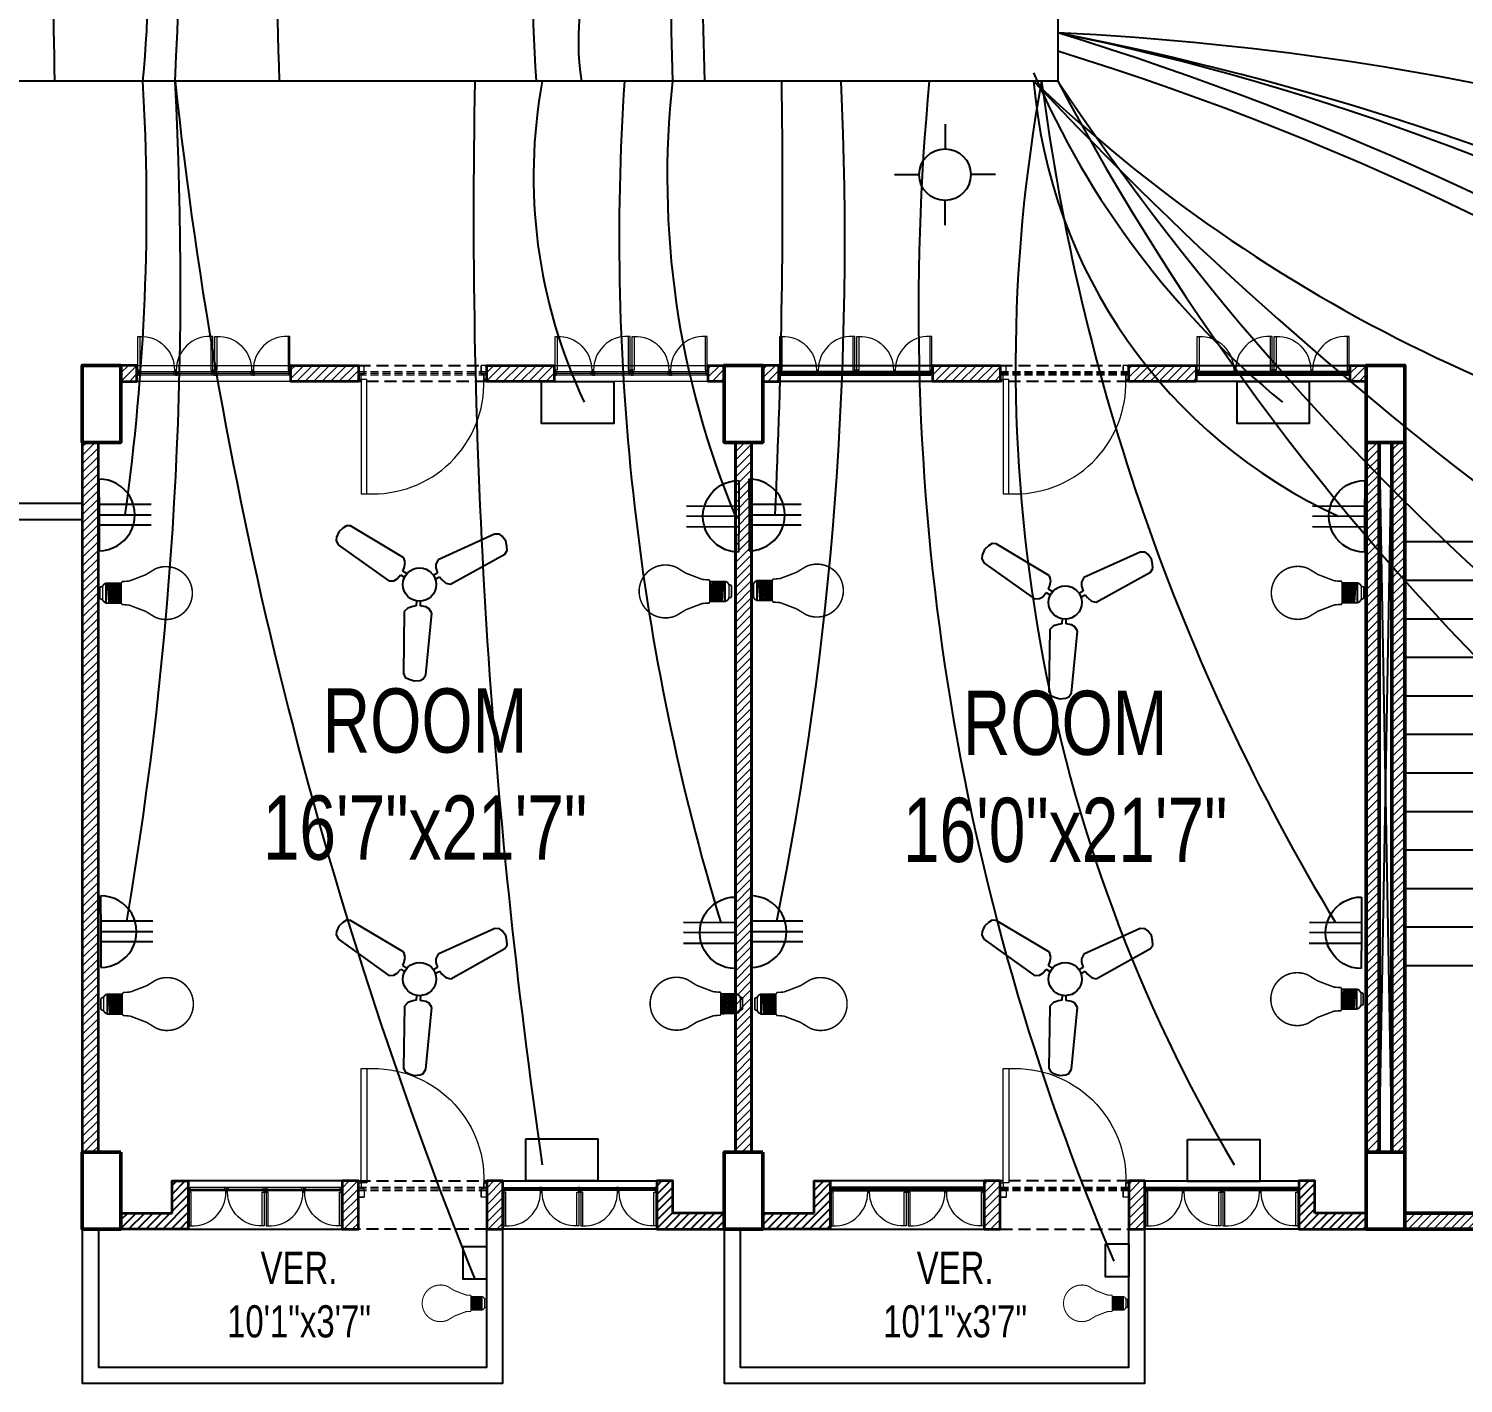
# Model space of a CAD drawing. Header units: inches. Extents: x -20263 to 10253, y -4567 to 3195.
# Drawn here: x -1494.7 to -1047.8, y -20.5 to 401.3 of the extents above; entities that cross this region are included whole.
import ezdxf

# ---------------------------------------------------------------- set-up
doc = ezdxf.new("R2010")
doc.units = ezdxf.units.IN
doc.header["$MEASUREMENT"] = 0
doc.linetypes.add('DASHED2', pattern=[0.375, 0.25, -0.125])
for name, color, linetype, lineweight in [('A-TEXT', 7, 'Continuous', 5), ('ar-DOOR-WOOD', 44, 'Continuous', 0), ('Main Wall', 250, 'Continuous', 13), ('WALL_SEC_', 170, 'Continuous', 25)]:
    doc.layers.add(name, color=color, linetype=linetype, lineweight=lineweight)
doc.layers.add('BOX', color=7, linetype='Continuous')
doc.layers.add('liveline', color=1, linetype='Continuous')
doc.layers.add('hatch brick', color=32, linetype='Continuous', lineweight=0, transparency=0.4)
doc.styles.add('SIMPLE', font='romantic.ttf')
pattern_1 = [(45, (-57401.1738, -18660.442), (-1.325825215, 1.325825215), [])]
pattern_2 = [(45, (-57470.1738, -18662.442), (-1.325825215, 1.325825215), [])]
pattern_3 = [(45, (-57484.6738, -18662.442), (-1.325825215, 1.325825215), [])]
pattern_4 = [(45, (-57468.9625, -18662.442), (-1.325825215, 1.325825215), [])]
pattern_5 = [(45, (-57475.1738, -18914.442), (-1.325825215, 1.325825215), [])]
pattern_6 = [(45, (-57356.1738, -18660.442), (-1.325825215, 1.325825215), [])]

# ---------------------------------------------------------------- blocks, each defined once
blk = doc.blocks.new('stair final')
blk.add_lwpolyline([(-5, 126), (17, 126), (17, -10), (-5, -10)], close=True)
for points in [[(82, 124), (82, -90), (-70, -90), (-70, 124)], [(-37.5, 124), (-37.5, -49), (49.5, -49), (49.5, 122.75)], [(17, 100), (49.5, 124), (82, 100)], [(24.2, 100), (49.5, 124)], [(49.5, 124), (75, 100)], [(82, -8), (82, -90)]]:
    blk.add_lwpolyline(points)
blk.add_circle((-37.5, 124), 2.49)
at = {"layer": 'BOX', "ltscale": 2000}
for p, q in [((-5, 124), (-70, 124)), ((-5, 112), (-70, 112)), ((-5, 100), (-70, 100)), ((-5, 88), (-70, 88)), ((-5, 76), (-70, 76)), ((-5, 64), (-70, 64)), ((-5, 52), (-70, 52)), ((-5, 40), (-70, 40)), ((-5, 28), (-70, 28)), ((-5, 16), (-70, 16)), ((-5, 4), (-70, 4)), ((-5, -8), (-70, -8)), ((0, -8), (-3, -8)), ((15, -8), (12, -8))]:
    blk.add_line(p, q, dxfattribs=at)
at = {"layer": 'BOX', "linetype": 'DASHED2', "ltscale": 20}
for p, q in [((82, 124), (17, 124)), ((82, 112), (17, 112)), ((82, 100), (17, 100)), ((82, 88), (17, 88)), ((82, 76), (17, 76)), ((82, 64), (17, 64)), ((82, 52), (17, 52)), ((82, 40), (17, 40)), ((82, 28), (17, 28)), ((82, 16), (17, 16)), ((82, 4), (17, 4)), ((82, -8), (17, -8))]:
    blk.add_line(p, q, dxfattribs=at)
at = {"layer": 'BOX', "ltscale": 2000}
for points in [[(17, 124), (17, -10), (-5, -10), (-5, 124)], [(-3, 124), (15, 124)]]:
    blk.add_lwpolyline(points, dxfattribs=at)
blk.add_lwpolyline([(15, 124), (15, -8), (-3, -8), (-3, 124)], close=True, dxfattribs=at)
blk = doc.blocks.new('toilet stair block final')
at = {"layer": 'hatch brick'}
h = blk.add_hatch(dxfattribs=at)
h.set_pattern_fill('ANSI31', color=256, scale=15)
h.paths.add_polyline_path([(-233, 175.18), (-233, -45.82), (-229, -45.82), (-229, 175.18)])
h = blk.add_hatch(dxfattribs=at)
h.set_pattern_fill('ANSI31', color=256, scale=15)
h.set_pattern_definition([(45, (7, 0), (-1.325825, 1.325825), [])])
h.paths.add_polyline_path([(-225, 175.18), (-225, -45.82), (-221, -45.82), (-221, 175.18)])
h = blk.add_hatch(dxfattribs=at)
h.set_pattern_fill('ANSI31', color=256, scale=15)
h.paths.add_polyline_path([(-193, -64.82), (-193, -54.82), (-198, -54.82), (-198, -64.82), (-221, -64.82), (-221, -69.82), (-193, -69.82)])
for points in [[(-229, 175.18), (-225, -45.82)], [(-229, -45.82), (-225, 175.18)]]:
    blk.add_lwpolyline(points)
at = {"color": 0, "lineweight": 50}
blk.add_lwpolyline([(-193, -64.82), (-193, -54.82), (-198, -54.82), (-198, -64.82), (-221, -64.82), (-221, -69.82), (-193, -69.82)], close=True, dxfattribs=at)
at = {"layer": 'Main Wall', "color": 1, "lineweight": 50}
for points in [[(-233, 175.18), (-221, 175.18), (-221, 199.18), (-233, 199.18), (-233, 175.18)], [(-233, -69.82), (-221, -69.82), (-221, -45.82), (-233, -45.82), (-233, -69.82)]]:
    blk.add_lwpolyline(points, dxfattribs=at)
at = {"layer": 'Main Wall', "color": 0, "lineweight": 50}
for points in [[(-233, 175.18), (-233, -45.82), (-229, -45.82), (-229, 175.18)], [(-225, 175.18), (-225, -45.82), (-221, -45.82), (-221, 175.18)]]:
    blk.add_lwpolyline(points, close=True, dxfattribs=at)
blk.add_blockref('stair final', (-151, 20.18))
blk = doc.blocks.new('DOOR_45')
at = {"layer": 'ar-DOOR-WOOD'}
for p, q in [((-11008.75, 15426.44), (-11008.75, 15424.44)), ((-10968.75, 15426.44), (-11008.75, 15426.44)), ((-10968.75, 15427.44), (-10963.75, 15427.44)), ((-10968.75, 15427.44), (-10968.75, 15426.44)), ((-10968.75, 15424.44), (-10968.75, 15426.44)), ((-10968.75, 15426.44), (-10966.75, 15426.44)), ((-10966.75, 15426.44), (-10966.75, 15425.44)), ((-10963.75, 15427.44), (-10963.75, 15425.44)), ((-11008.75, 15424.44), (-10968.75, 15424.44)), ((-10966.75, 15425.44), (-10963.75, 15425.44)), ((-10968.75, 15382.44), (-10968.75, 15383.44)), ((-10968.75, 15383.44), (-10966.75, 15383.44)), ((-10968.75, 15382.44), (-10963.75, 15382.44)), ((-10966.75, 15384.44), (-10963.75, 15384.44)), ((-10966.75, 15383.44), (-10966.75, 15384.44)), ((-10963.75, 15382.44), (-10963.75, 15384.44))]:
    blk.add_line(p, q, dxfattribs=at)
for points in [[(-10968.75, 15426.44), (-11008.75, 15426.44), (-11008.75, 15424.44), (-10968.75, 15424.44)], [(-10963.75, 15427.44), (-10968.75, 15427.44), (-10968.75, 15426.44), (-10966.75, 15426.44), (-10966.75, 15425.44), (-10963.75, 15425.44)], [(-10968.75, 15383.44), (-10968.75, 15382.44), (-10963.75, 15382.44), (-10963.75, 15384.44), (-10966.75, 15384.44), (-10966.75, 15383.44)]]:
    blk.add_lwpolyline(points, close=True, dxfattribs=at)
blk.add_arc((-10969.89, 15422.35), 38.92, 176.9083, 271.677, dxfattribs=at)
blk = doc.blocks.new('DOOR_40')
at = {"layer": 'ar-DOOR-WOOD'}
for p, q in [((-11029.1, 15421.4), (-11064.1, 15421.4)), ((-11064.1, 15421.4), (-11064.1, 15419.4)), ((-11029.1, 15422.4), (-11024.1, 15422.4)), ((-11029.1, 15422.4), (-11029.1, 15421.4)), ((-11029.1, 15419.4), (-11029.1, 15421.4)), ((-11029.1, 15421.4), (-11027.1, 15421.4)), ((-11027.1, 15421.4), (-11027.1, 15420.4)), ((-11027.1, 15420.4), (-11024.1, 15420.4)), ((-11024.1, 15422.4), (-11024.1, 15420.4)), ((-11064.1, 15419.4), (-11029.1, 15419.4)), ((-11029.1, 15383.4), (-11027.1, 15383.4)), ((-11029.1, 15382.4), (-11029.1, 15383.4)), ((-11029.1, 15382.4), (-11024.1, 15382.4)), ((-11027.1, 15383.4), (-11027.1, 15384.4)), ((-11027.1, 15384.4), (-11024.1, 15384.4)), ((-11024.1, 15382.4), (-11024.1, 15384.4))]:
    blk.add_line(p, q, dxfattribs=at)
blk.add_arc((-11029.4, 15418.2), 34.8, 178.03, 270.3561, dxfattribs=at)
blk = doc.blocks.new('LED')
for p, q in [((-11.6, -7.7), (11.7, -7.7)), ((-11.6, -11), (11.7, -9.6)), ((-11.6, -13.3), (11.7, -11.8)), ((-11.5, -15.5), (11.8, -14.1)), ((-11.3, -17.8), (11.9, -16.3)), ((-12.1, -25.6), (11.9, -25.6)), ((-11.2, -20), (12.1, -18.6)), ((-11.2, -22.2), (12.1, -20.8)), ((-11.2, -24.5), (12.1, -23.1))]:
    blk.add_line(p, q)
at = {"lineweight": 9}
blk.add_line((7.8, -3.1), (-7.8, -3.1), dxfattribs=at)
for points, const_width in [([(5.3, 0), (5.4, 0), (5.7, 0), (6.1, -0.1), (6.6, -0.3), (7, -0.6), (7.2, -0.9), (7.4, -1.2), (7.5, -1.5), (7.7, -2), (7.7, -2.5), (7.8, -3.1), (7.7, -2.5), (7.7, -2), (7.5, -1.5), (7.4, -1.2), (7.2, -0.9), (7, -0.6), (6.6, -0.3), (6.1, -0.1), (5.7, 0), (5.4, 0), (5.3, 0), (-5.3, 0), (-5.4, 0), (-5.5, 0), (-5.8, 0), (-6.1, -0.1), (-6.4, -0.2), (-6.7, -0.5), (-7, -0.7), (-7.3, -1.1), (-7.6, -1.7), (-7.7, -2.3), (-7.8, -3.1), (-7.8, -3.1), (-7.9, -3.2), (-8.1, -3.2), (-8.3, -3.3), (-8.9, -3.6), (-9.6, -4.1), (-10.3, -4.7), (-11, -5.4), (-11.2, -5.9), (-11.4, -6.4), (-11.6, -7), (-11.6, -7.7), (-12.2, -7.7), (-12.1, -26)], 2), ([(-5.3, 0), (-5.4, 0), (-5.5, 0), (-5.8, 0), (-6.1, -0.1), (-6.4, -0.2), (-6.7, -0.5), (-7, -0.7), (-7.3, -1.1), (-7.6, -1.7), (-7.7, -2.3), (-7.8, -3.1)], 1), ([(11.9, -26.1), (11.9, -7.7), (11.7, -7.7), (11.6, -7), (11.4, -6.4), (11.2, -5.9), (11, -5.4), (10.3, -4.7), (9.6, -4.1), (8.9, -3.6), (8.3, -3.3), (7.9, -3.2), (7.8, -3.1), (7.8, -3.1)], 2), ([(-0.1, -111.1), (-0.2, -111.1), (-1, -111.1), (-1.8, -111.1), (-2.6, -111.1), (-3.4, -111), (-4.2, -110.9), (-5, -110.8), (-5.8, -110.6), (-6.6, -110.5), (-7.4, -110.3), (-8.1, -110.1), (-8.9, -109.9), (-9.6, -109.7), (-10.4, -109.5), (-11.1, -109.2), (-11.8, -108.9), (-12.5, -108.7), (-13.2, -108.3), (-13.9, -108), (-14.6, -107.7), (-15.3, -107.3), (-16, -106.9), (-16.6, -106.6), (-17.3, -106.2), (-17.9, -105.7), (-18.5, -105.3), (-19.2, -104.8), (-19.8, -104.4), (-20.4, -103.9), (-20.9, -103.4), (-21.5, -102.9), (-22.1, -102.4), (-22.6, -101.9), (-23.1, -101.3), (-23.7, -100.8), (-24.2, -100.2), (-24.6, -99.6), (-25.1, -99), (-25.6, -98.4), (-26, -97.8), (-26.5, -97.2), (-26.9, -96.5), (-27.3, -95.9), (-27.7, -95.2), (-28.1, -94.6), (-28.4, -93.9), (-28.8, -93.2), (-29.1, -92.5), (-29.4, -91.8), (-29.7, -91.1), (-30, -90.4), (-30.2, -89.6), (-30.5, -88.9), (-30.7, -88.1), (-30.9, -87.4), (-31.1, -86.6), (-31.2, -85.9), (-31.4, -85.1), (-31.5, -84.3), (-31.6, -83.5), (-31.7, -82.7), (-31.8, -81.9), (-31.8, -81.1), (-31.9, -80.3), (-31.9, -79.5), (-31.9, -78.2), (-31.8, -77), (-31.7, -75.8), (-31.5, -74.6), (-31.3, -73.4), (-31.1, -72.2), (-30.8, -71.1), (-30.4, -69.9), (-30, -68.8), (-29.6, -67.7), (-29.2, -66.6), (-22.1, -55), (-14.6, -35.3), (-14.1, -29.7), (-14.1, -27.1), (-12.1, -25.6)], 1.8), ([(-0.1, -111.1), (0, -111.1), (0.8, -111.1), (1.6, -111.1), (2.5, -111.1), (3.3, -111), (4, -110.9), (4.8, -110.8), (5.6, -110.6), (6.4, -110.5), (7.2, -110.3), (7.9, -110.1), (8.7, -109.9), (9.4, -109.7), (10.2, -109.5), (10.9, -109.2), (11.6, -108.9), (12.3, -108.7), (13, -108.3), (13.7, -108), (14.4, -107.7), (15.1, -107.3), (15.8, -106.9), (16.4, -106.6), (17.1, -106.2), (17.7, -105.7), (18.3, -105.3), (19, -104.8), (19.6, -104.4), (20.2, -103.9), (20.7, -103.4), (21.3, -102.9), (21.9, -102.4), (22.4, -101.9), (22.9, -101.3), (23.5, -100.8), (24, -100.2), (24.5, -99.6), (24.9, -99), (25.4, -98.4), (25.8, -97.8), (26.3, -97.2), (26.7, -96.5), (27.1, -95.9), (27.5, -95.2), (27.9, -94.6), (28.2, -93.9), (28.6, -93.2), (28.9, -92.5), (29.2, -91.8), (29.5, -91.1), (29.8, -90.4), (30, -89.6), (30.3, -88.9), (30.5, -88.1), (30.7, -87.4), (30.9, -86.6), (31, -85.9), (31.2, -85.1), (31.3, -84.3), (31.4, -83.5), (31.5, -82.7), (31.6, -81.9), (31.6, -81.1), (31.7, -80.3), (31.7, -79.5), (31.7, -78.2), (31.6, -77), (31.5, -75.8), (31.3, -74.6), (31.1, -73.4), (30.9, -72.2), (30.6, -71.1), (30.2, -69.9), (29.9, -68.8), (29.4, -67.7), (29, -66.6), (21.9, -55), (14.4, -35.3), (13.9, -29.7), (13.9, -27.1), (11.9, -25.6)], 1.8)]:
    blk.add_lwpolyline(points, dxfattribs=dict(const_width=const_width))
at = {"color": 7, "lineweight": 20}
blk.add_open_spline([(-9.8, -25.6), (-9.8, -25.6), (9.4, -25.6), (9.4, -25.6)], degree=3, dxfattribs=at)
blk = doc.blocks.new('6')
at = {"color": 7}
for p, q in [((3268.2, -2243.2), (3260.1, -2275.1)), ((3285.1, -2227.8), (3268.2, -2243.2)), ((3322, -2211.4), (3285.1, -2227.8)), ((3358.8, -2210.9), (3322, -2211.4)), ((3387.4, -2214.9), (3358.8, -2210.9)), ((3407.5, -2235.6), (3387.4, -2214.9)), ((3532.6, -2638.3), (3407.5, -2235.6)), ((3260.1, -2275.1), (3351.4, -2686.9)), ((3351.4, -2686.9), (3378.5, -2709.3)), ((3378.5, -2709.3), (3403, -2714.4)), ((3403, -2714.4), (3440.1, -2709.5)), ((3440.1, -2709.5), (3449.6, -2742.4)), ((3467.6, -2701.4), (3489.2, -2689.8)), ((3476.7, -2735.2), (3467.6, -2701.4)), ((3489.2, -2689.8), (3518.4, -2668.9)), ((3518.4, -2668.9), (3532.6, -2638.3)), ((3665.6, -2816.2), (3649, -2834.9)), ((3698.5, -2804), (3665.6, -2816.2)), ((4100.8, -2930.8), (3698.5, -2804)), ((3290.9, -2913.4), (3004.7, -3223.2)), ((3324.5, -2910.5), (3290.9, -2913.4)), ((3357.2, -2925.3), (3324.5, -2910.5)), ((3378, -2938.2), (3357.2, -2925.3)), ((3402.8, -2913.4), (3378, -2938.2)), ((3594.1, -2888.3), (3627.9, -2897.4)), ((3634.6, -2869.5), (3601.3, -2861.3)), ((3627.9, -2897.4), (3627.1, -2921.8)), ((3627.1, -2921.8), (3630.6, -2957.5)), ((3649, -2834.9), (3634.6, -2869.5)), ((3398.8, -2958), (3422.6, -2933.2)), ((3421.6, -2987.7), (3398.8, -2958)), ((3429.5, -3011.4), (3421.6, -2987.7)), ((3423.5, -3046), (3429.5, -3011.4)), ((3630.6, -2957.5), (3650, -2985.2)), ((3650, -2985.2), (4061.4, -3078.2)), ((4124.4, -2953.8), (4100.8, -2930.8)), ((4107, -3048.4), (4125, -3016.3)), ((4129.3, -2976.1), (4124.4, -2953.8)), ((4125, -3016.3), (4129.3, -2976.1)), ((3112.6, -3331), (3423.5, -3046)), ((4061.4, -3078.2), (4089.3, -3071.2)), ((4089.3, -3071.2), (4107, -3048.4)), ((3004.7, -3223.2), (2996.8, -3250.9)), ((2996.8, -3250.9), (3007.7, -3277.6)), ((3007.7, -3277.6), (3026.5, -3309.3)), ((3026.5, -3309.3), (3059.1, -3333)), ((3059.1, -3333), (3080.9, -3339.9)), ((3080.9, -3339.9), (3112.6, -3331))]:
    blk.add_line(p, q, dxfattribs=at)
blk.add_circle((3491.2, -2845.6), 113.2, dxfattribs=at)
blk = doc.blocks.new('3 pin')
at = {"layer": 'WALL_SEC_', "color": 3, "lineweight": 25}
for p, q in [((10035.5, 6358.5), (10035.5, 6351.5)), ((10045.69, 6353.52), (10035.5, 6353.52)), ((10035.5, 6351.5), (10035.5, 6344.5)), ((10035.5, 6351.5), (10045.69, 6351.5)), ((10045.69, 6349.48), (10035.5, 6349.48))]:
    blk.add_line(p, q, dxfattribs=at)
blk.add_arc((10035.5, 6351.5), 7, 270, 90, dxfattribs=at)

msp = doc.modelspace()

# ---------------------------------------------------------------- hatches: boundary and pattern name
h = msp.add_hatch()
h.set_pattern_fill('ANSI31', color=256, scale=15)
h.set_pattern_definition(pattern_2)
h.paths.add_polyline_path([(-1450.022, 32.476), (-1450.022, 42.476), (-1445.022, 42.476), (-1445.022, 27.476), (-1466.022, 27.476), (-1466.022, 32.476), (-1466.022, 32.476)])
h = msp.add_hatch()
h.set_pattern_fill('ANSI31', color=256, scale=15)
h.set_pattern_definition(pattern_2)
h.paths.add_polyline_path([(-1294.022, 32.476), (-1294.022, 42.476), (-1299.022, 42.476), (-1299.022, 27.476), (-1278.022, 27.476), (-1278.022, 32.476), (-1278.022, 32.476)])
h = msp.add_hatch()
h.set_pattern_fill('ANSI31', color=256, scale=15)
h.set_pattern_definition(pattern_2)
h.paths.add_polyline_path([(-1250.022, 32.476), (-1250.022, 42.476), (-1245.022, 42.476), (-1245.022, 27.476), (-1266.022, 27.476), (-1266.022, 32.476), (-1266.022, 32.476)])
h = msp.add_hatch()
h.set_pattern_fill('ANSI31', color=256, scale=15)
h.set_pattern_definition(pattern_2)
h.paths.add_polyline_path([(-1094.022, 32.476), (-1094.022, 42.476), (-1099.022, 42.476), (-1099.022, 27.476), (-1078.022, 27.476), (-1078.022, 32.476), (-1078.022, 32.476)])
at = {"layer": 'hatch brick'}
h = msp.add_hatch(dxfattribs=at)
h.set_pattern_fill('ANSI31', color=256, scale=15)
h.set_pattern_definition(pattern_3)
h.paths.add_polyline_path([(-1466.022, 291.476), (-1461.022, 291.476), (-1461.022, 296.476), (-1466.022, 296.476)])
h = msp.add_hatch(dxfattribs=at)
h.set_pattern_fill('ANSI31', color=256, scale=15)
h.set_pattern_definition(pattern_5)
h.paths.add_polyline_path([(-1392.022, 291.476), (-1413.022, 291.476), (-1413.022, 296.476), (-1392.022, 296.476)])
h = msp.add_hatch(dxfattribs=at)
h.set_pattern_fill('ANSI31', color=256, scale=15)
h.set_pattern_definition(pattern_4)
h.paths.add_polyline_path([(-1331.022, 291.476), (-1352.022, 291.476), (-1352.022, 296.476), (-1331.022, 296.476)])
h = msp.add_hatch(dxfattribs=at)
h.set_pattern_fill('ANSI31', color=256, scale=15)
h.set_pattern_definition(pattern_2)
h.paths.add_polyline_path([(-1278.022, 291.476), (-1283.022, 291.476), (-1283.022, 296.476), (-1278.022, 296.476)])
h = msp.add_hatch(dxfattribs=at)
h.set_pattern_fill('ANSI31', color=256, scale=15)
h.set_pattern_definition(pattern_3)
h.paths.add_polyline_path([(-1266.022, 291.476), (-1261.022, 291.476), (-1261.022, 296.476), (-1266.022, 296.476)])
h = msp.add_hatch(dxfattribs=at)
h.set_pattern_fill('ANSI31', color=256, scale=15)
h.set_pattern_definition(pattern_5)
h.paths.add_polyline_path([(-1192.022, 291.476), (-1213.022, 291.476), (-1213.022, 296.476), (-1192.022, 296.476)])
h = msp.add_hatch(dxfattribs=at)
h.set_pattern_fill('ANSI31', color=256, scale=15)
h.set_pattern_definition(pattern_4)
h.paths.add_polyline_path([(-1131.022, 291.476), (-1152.022, 291.476), (-1152.022, 296.476), (-1131.022, 296.476)])
h = msp.add_hatch(dxfattribs=at)
h.set_pattern_fill('ANSI31', color=256, scale=15)
h.set_pattern_definition(pattern_2)
h.paths.add_polyline_path([(-1078.022, 291.476), (-1083.022, 291.476), (-1083.022, 296.476), (-1078.022, 296.476)])
h = msp.add_hatch(dxfattribs=at)
h.set_pattern_fill('ANSI31', color=256, scale=15)
h.set_pattern_definition([(45, (-57473.6738, -18662.442), (-1.325825215, 1.325825215), [])])
h.paths.add_polyline_path([(-1473.022, 272.476), (-1478.022, 272.476), (-1478.022, 51.476), (-1473.022, 51.476)])
h = msp.add_hatch(dxfattribs=at)
h.set_pattern_fill('ANSI31', color=256, scale=15)
h.set_pattern_definition(pattern_2)
h.paths.add_polyline_path([(-1269.522, 272.476), (-1274.522, 272.476), (-1274.522, 51.476), (-1269.522, 51.476)])
h = msp.add_hatch(dxfattribs=at)
h.set_pattern_fill('ANSI31', color=256, scale=15)
h.set_pattern_definition(pattern_2)
h.paths.add_polyline_path([(-1274.522, 272.476), (-1269.522, 272.476), (-1269.522, 51.476), (-1274.522, 51.476)])
h = msp.add_hatch(dxfattribs=at)
h.set_pattern_fill('ANSI31', color=256, scale=15)
h.set_pattern_definition(pattern_1)
h.paths.add_polyline_path([(-1392.022, 27.476), (-1392.022, 42.476), (-1392.022, 42.476), (-1397.022, 42.476), (-1397.022, 27.476)])
h = msp.add_hatch(dxfattribs=at)
h.set_pattern_fill('ANSI31', color=256, scale=15)
h.set_pattern_definition(pattern_6)
h.paths.add_polyline_path([(-1347.022, 27.476), (-1347.022, 42.476), (-1347.022, 42.476), (-1352.022, 42.476), (-1352.022, 27.476)])
h = msp.add_hatch(dxfattribs=at)
h.set_pattern_fill('ANSI31', color=256, scale=15)
h.set_pattern_definition(pattern_1)
h.paths.add_polyline_path([(-1192.022, 27.476), (-1192.022, 42.476), (-1192.022, 42.476), (-1197.022, 42.476), (-1197.022, 27.476)])
h = msp.add_hatch(dxfattribs=at)
h.set_pattern_fill('ANSI31', color=256, scale=15)
h.set_pattern_definition(pattern_6)
h.paths.add_polyline_path([(-1147.022, 27.476), (-1147.022, 42.476), (-1147.022, 42.476), (-1152.022, 42.476), (-1152.022, 27.476)])

# ---------------------------------------------------------------- linework, layer by layer
at = {"color": 30, "true_color": 0xf8991e}
for p, q in [((-1209.242, 371.576), (-1209.242, 363.889)), ((-1224.963, 355.855), (-1217.276, 355.855)), ((-1193.52, 355.855), (-1201.208, 355.855)), ((-1209.242, 340.134), (-1209.242, 347.821))]:
    msp.add_line(p, q, dxfattribs=at)
at = {"linetype": 'DASHED2', "ltscale": 15}
for points in [[(-1392.022, 296.476), (-1352.022, 296.476), (-1352.022, 291.476), (-1392.022, 291.476)], [(-1192.022, 296.476), (-1152.022, 296.476), (-1152.022, 291.476), (-1192.022, 291.476)], [(-1192.022, 296.476), (-1152.022, 296.476), (-1152.022, 291.476), (-1192.022, 291.476)], [(-1392.022, 42.476), (-1352.022, 42.476), (-1352.022, 27.476), (-1392.022, 27.476)], [(-1192.022, 27.476), (-1152.022, 27.476), (-1152.022, 42.476), (-1192.022, 42.476)]]:
    msp.add_lwpolyline(points, close=True, dxfattribs=at)
at = {"color": 1, "lineweight": 50}
for points in [[(-1266.022, 296.476), (-1278.022, 296.476), (-1278.022, 272.476), (-1266.022, 272.476), (-1266.022, 296.476)], [(-1066.022, 296.476), (-1078.022, 296.476), (-1078.022, 272.476), (-1066.022, 272.476), (-1066.022, 296.476)], [(-1266.022, 51.476), (-1278.022, 51.476), (-1278.022, 27.476), (-1266.022, 27.476), (-1266.022, 51.476)], [(-1066.022, 51.476), (-1078.022, 51.476), (-1078.022, 27.476), (-1066.022, 27.476), (-1066.022, 51.476)]]:
    msp.add_lwpolyline(points, dxfattribs=at)
at = {"lineweight": 35}
for points in [[(-1266.022, 291.476), (-1261.022, 291.476), (-1261.022, 296.476), (-1266.022, 296.476)], [(-1131.022, 291.476), (-1152.022, 291.476), (-1152.022, 296.476), (-1131.022, 296.476)], [(-1078.022, 291.476), (-1083.022, 291.476), (-1083.022, 296.476), (-1078.022, 296.476)], [(-1269.522, 272.476), (-1274.522, 272.476), (-1274.522, 51.476), (-1269.522, 51.476)], [(-1192.022, 27.476), (-1192.022, 42.476), (-1192.022, 42.476), (-1192.022, 42.476), (-1197.022, 42.476), (-1197.022, 27.476)], [(-1147.022, 27.476), (-1147.022, 42.476), (-1147.022, 42.476), (-1147.022, 42.476), (-1152.022, 42.476), (-1152.022, 27.476)]]:
    msp.add_lwpolyline(points, close=True, dxfattribs=at)
for points in [[(-1261.022, 296.476), (-1213.022, 296.476), (-1213.022, 291.476), (-1261.022, 291.476)], [(-1131.022, 296.476), (-1083.022, 296.476), (-1083.022, 291.476), (-1131.022, 291.476)], [(-1666.022, 248.476), (-1478.022, 248.476), (-1478.022, 253.476), (-1666.022, 253.476)], [(-1445.022, 27.476), (-1397.022, 27.476), (-1397.022, 42.476), (-1445.022, 42.476)], [(-1299.022, 27.476), (-1347.022, 27.476), (-1347.022, 42.476), (-1299.022, 42.476)], [(-1245.022, 27.476), (-1197.022, 27.476), (-1197.022, 42.476), (-1245.022, 42.476)], [(-1099.022, 27.476), (-1147.022, 27.476), (-1147.022, 42.476), (-1099.022, 42.476)]]:
    msp.add_lwpolyline(points, close=True)
for points in [[(-1192.022, 291.476), (-1192.022, 291.476), (-1213.022, 291.476), (-1213.022, 296.476), (-1192.022, 296.476), (-1192.022, 291.476)], [(-1250.022, 32.476), (-1250.022, 42.476), (-1245.022, 42.476), (-1245.022, 27.476), (-1266.022, 27.476), (-1266.022, 32.476), (-1266.022, 32.476), (-1266.022, 32.476), (-1250.022, 32.476)], [(-1094.022, 32.476), (-1094.022, 42.476), (-1099.022, 42.476), (-1099.022, 27.476), (-1078.022, 27.476), (-1078.022, 32.476), (-1078.022, 32.476), (-1078.022, 32.476), (-1094.022, 32.476)]]:
    msp.add_lwpolyline(points, dxfattribs=at)
at = {"color": 116, "true_color": 0x136734}
for points in [[(-1334.911, 291.476), (-1312.404, 291.476), (-1312.404, 278.393), (-1334.911, 278.393)], [(-1118.275, 291.476), (-1095.768, 291.476), (-1095.768, 278.393), (-1118.275, 278.393)], [(-1339.892, 55.577), (-1317.384, 55.577), (-1317.384, 42.493), (-1339.892, 42.493)], [(-1133.666, 55.431), (-1111.159, 55.431), (-1111.159, 42.348), (-1133.666, 42.348)], [(-1159.232, 22.855), (-1151.999, 22.855), (-1151.999, 12.655), (-1159.232, 12.655)], [(-1359.341, 22.055), (-1352.109, 22.055), (-1352.109, 11.854), (-1359.341, 11.854)]]:
    msp.add_lwpolyline(points, close=True, dxfattribs=at)
at = {"color": 150}
for points in [[(-1261.022, 293.476), (-1213.622, 293.476), (-1213.622, 294.476), (-1261.022, 294.476)], [(-1261.022, 293.476), (-1213.622, 293.476), (-1213.622, 293.976), (-1261.022, 293.976)], [(-1130.422, 293.476), (-1083.622, 293.476), (-1083.622, 294.476), (-1130.422, 294.476)], [(-1130.422, 293.476), (-1083.622, 293.476), (-1083.622, 293.976), (-1130.422, 293.976)], [(-1197.022, 40.476), (-1244.422, 40.476), (-1244.422, 39.476), (-1197.022, 39.476)], [(-1197.022, 40.476), (-1244.422, 40.476), (-1244.422, 39.976), (-1197.022, 39.976)], [(-1147.022, 40.476), (-1099.622, 40.476), (-1099.622, 39.476), (-1147.022, 39.476)], [(-1147.022, 40.476), (-1099.622, 40.476), (-1099.622, 39.976), (-1147.022, 39.976)]]:
    msp.add_lwpolyline(points, close=True, dxfattribs=at)
at = {"color": 150, "linetype": 'DASHED2', "ltscale": 10}
for points in [[(-1192.022, 294.476), (-1152.022, 294.476), (-1152.022, 293.476), (-1192.022, 293.476)], [(-1192.022, 294.476), (-1152.022, 294.476), (-1152.022, 293.976), (-1192.022, 293.976)], [(-1192.022, 40.476), (-1152.022, 40.476), (-1152.022, 39.476), (-1192.022, 39.476)], [(-1192.022, 40.476), (-1152.022, 40.476), (-1152.022, 39.976), (-1192.022, 39.976)]]:
    msp.add_lwpolyline(points, close=True, dxfattribs=at)
for points in [[(-1478.022, 27.476), (-1478.022, -20.524), (-1347.022, -20.524), (-1347.022, 27.476)], [(-1473.022, 27.476), (-1473.022, -15.524), (-1352.022, -15.524), (-1352.022, 27.476)], [(-1278.022, 27.476), (-1278.022, -20.524), (-1147.022, -20.524), (-1147.022, 27.476)], [(-1273.022, 27.476), (-1273.022, -15.524), (-1152.022, -15.524), (-1152.022, 27.476)]]:
    msp.add_lwpolyline(points)
at = {"color": 30, "true_color": 0xf8991e}
msp.add_circle((-1209.242, 355.855), 8.034, dxfattribs=at)
at = {"layer": 'liveline'}
for p, q in [((-1174.141, 415.021), (-1174.141, 385.021)), ((-1174.141, 385.021), (-1724.141, 385.021))]:
    msp.add_line(p, q, dxfattribs=at)
for centre, radius, start, end in [((330.234, 450.021), 1748.084, 172.191471, 182.130953), ((-51.716, 458.771), 1287.04, 170.778508, 183.284964), ((567.571, 66.093), 2123.301, 164.564219, 171.361255), ((-2602.001, 447.521), 1154.554, 356.896864, 9.156882), ((17.347, 428.771), 1312.217, 171.123417, 181.910626), ((-424.503, 415.021), 1062.561, 174.764664, 181.617886), ((-496.508, 417.521), 788.303, 173.118228, 182.362849), ((-1799.724, 418.771), 342.252, 354.34078, 15.24864), ((-1243.394, 397.63), 80.089, 156.1435, 189.05764), ((-1216.061, -489.583), 890.591, 62.44989, 87.302095), ((-1353.084, -522.386), 939.604, 50.458241, 79.021221), ((-1333.378, -378.503), 794.642, 41.887889, 78.440338), ((-1458.37, -529.921), 972.409, 40.975893, 73.004634), ((-1441.848, -475.299), 909.863, 36.149128, 72.888704), ((-2139.894, 345.243), 681.915, 351.966005, 3.34417), ((-2624.944, 321.271), 1177.53, 350.324709, 3.103438), ((-50.523, 536.864), 1406.836, 186.196121, 201.912162), ((699.482, 343.516), 2055.626, 178.843054, 188.278938), ((-1173.397, 355.269), 164.045, 169.5507, 205.35477), ((-575.397, 336.271), 735.361, 176.198846, 196.862463), ((-1023.23, 355.021), 272.566, 173.68093, 202.78764), ((-3405.214, 350.021), 2145.377, 357.326138, 0.934773), ((-2307.88, 335.021), 1067.411, 348.56336, 2.684849), ((-466.369, 313.771), 751.159, 174.557113, 203.227984), ((-699.141, 296.271), 488.136, 169.52455, 210.63664), ((-934.023, 494.196), 269.618, 203.30652, 230.87916), ((-1018.456, 398.329), 163.726, 184.66227, 245.38907), ((-850.526, 732.758), 480.164, 226.4026, 261.78438), ((-339.66, 1173.914), 1153.813, 223.135605, 244.210743), ((-511.698, 471.131), 672.975, 187.351401, 211.152526), ((-468.429, 857.341), 849.185, 213.793639, 245.235713), ((-478.275, 753.366), 787.342, 207.893775, 244.140187)]:
    msp.add_arc(centre, radius, start, end, dxfattribs=at)
at = {"layer": 'Main Wall', "color": 1, "lineweight": 50}
for points in [[(-1466.022, 296.476), (-1478.022, 296.476), (-1478.022, 272.476), (-1466.022, 272.476), (-1466.022, 296.476)], [(-1266.022, 296.476), (-1278.022, 296.476), (-1278.022, 272.476), (-1266.022, 272.476), (-1266.022, 296.476)], [(-1466.022, 51.476), (-1478.022, 51.476), (-1478.022, 27.476), (-1466.022, 27.476), (-1466.022, 51.476)], [(-1266.022, 51.476), (-1278.022, 51.476), (-1278.022, 27.476), (-1266.022, 27.476), (-1266.022, 51.476)]]:
    msp.add_lwpolyline(points, dxfattribs=at)
at = {"layer": 'Main Wall', "lineweight": 35}
for points in [[(-1466.022, 291.476), (-1461.022, 291.476), (-1461.022, 296.476), (-1466.022, 296.476)], [(-1331.022, 291.476), (-1352.022, 291.476), (-1352.022, 296.476), (-1331.022, 296.476)], [(-1278.022, 291.476), (-1283.022, 291.476), (-1283.022, 296.476), (-1278.022, 296.476)], [(-1473.022, 272.476), (-1478.022, 272.476), (-1478.022, 51.476), (-1473.022, 51.476)], [(-1274.522, 272.476), (-1269.522, 272.476), (-1269.522, 51.476), (-1274.522, 51.476)], [(-1392.022, 27.476), (-1392.022, 42.476), (-1392.022, 42.476), (-1392.022, 42.476), (-1397.022, 42.476), (-1397.022, 27.476)], [(-1347.022, 27.476), (-1347.022, 42.476), (-1347.022, 42.476), (-1347.022, 42.476), (-1352.022, 42.476), (-1352.022, 27.476)]]:
    msp.add_lwpolyline(points, close=True, dxfattribs=at)
at = {"layer": 'Main Wall'}
for points in [[(-1461.022, 296.476), (-1413.022, 296.476), (-1413.022, 291.476), (-1461.022, 291.476)], [(-1331.022, 296.476), (-1283.022, 296.476), (-1283.022, 291.476), (-1331.022, 291.476)]]:
    msp.add_lwpolyline(points, close=True, dxfattribs=at)
at = {"layer": 'Main Wall', "lineweight": 35}
for points in [[(-1392.022, 291.476), (-1392.022, 291.476), (-1413.022, 291.476), (-1413.022, 296.476), (-1392.022, 296.476), (-1392.022, 291.476)], [(-1450.022, 32.476), (-1450.022, 42.476), (-1445.022, 42.476), (-1445.022, 27.476), (-1466.022, 27.476), (-1466.022, 32.476), (-1466.022, 32.476), (-1466.022, 32.476), (-1450.022, 32.476)], [(-1294.022, 32.476), (-1294.022, 42.476), (-1299.022, 42.476), (-1299.022, 27.476), (-1278.022, 27.476), (-1278.022, 32.476), (-1278.022, 32.476), (-1278.022, 32.476), (-1294.022, 32.476)]]:
    msp.add_lwpolyline(points, dxfattribs=at)
at = {"layer": 'Main Wall', "color": 150}
for points in [[(-1461.022, 293.476), (-1413.622, 293.476), (-1413.622, 294.476), (-1461.022, 294.476)], [(-1461.022, 293.476), (-1413.622, 293.476), (-1413.622, 293.976), (-1461.022, 293.976)], [(-1330.422, 293.476), (-1283.622, 293.476), (-1283.622, 294.476), (-1330.422, 294.476)], [(-1330.422, 293.476), (-1283.622, 293.476), (-1283.622, 293.976), (-1330.422, 293.976)], [(-1397.022, 40.476), (-1444.422, 40.476), (-1444.422, 39.476), (-1397.022, 39.476)], [(-1397.022, 40.476), (-1444.422, 40.476), (-1444.422, 39.976), (-1397.022, 39.976)], [(-1347.022, 40.476), (-1299.622, 40.476), (-1299.622, 39.476), (-1347.022, 39.476)], [(-1347.022, 40.476), (-1299.622, 40.476), (-1299.622, 39.976), (-1347.022, 39.976)]]:
    msp.add_lwpolyline(points, close=True, dxfattribs=at)
at = {"layer": 'Main Wall', "color": 150, "linetype": 'DASHED2', "ltscale": 10}
for points in [[(-1392.022, 293.476), (-1352.022, 293.476), (-1352.022, 294.476), (-1392.022, 294.476)], [(-1392.022, 293.476), (-1352.022, 293.476), (-1352.022, 293.976), (-1392.022, 293.976)], [(-1392.022, 39.476), (-1352.022, 39.476), (-1352.022, 40.476), (-1392.022, 40.476)], [(-1392.022, 39.476), (-1352.022, 39.476), (-1352.022, 39.976), (-1392.022, 39.976)]]:
    msp.add_lwpolyline(points, close=True, dxfattribs=at)

# ---------------------------------------------------------------- block references
at = {"extrusion": (0, 0, -1), "xscale": -1, "zscale": -1}
msp.add_blockref('toilet stair block final', (845.022, 97.293), dxfattribs=at)
at = {"color": 40, "true_color": 0xf8d731, "xscale": 0.04578869434389712, "yscale": 0.04578869434389712, "zscale": 0.04578869434389712, "rotation": 41.8550425353075}
for p in [(-1578.957, 218.588), (-1377.807, 213.003), (-1578.939, 95.755), (-1377.807, 95.755)]:
    msp.add_blockref('6', p, dxfattribs=at)
at = {"color": 1}
for p, xscale, yscale, zscale, rotation in [((-1472.532, 225.582), 0.2590482185936613, 0.2590482185936613, 0.2590482185936613, 90), ((-1275.748, 226.091), -0.2590482185936613, 0.2590482185936613, 0.2590482185936613, 270), ((-1269.728, 226.358), 0.2590482185936613, 0.2590482185936613, 0.2590482185936613, 90), ((-1078.788, 225.655), -0.2590482185936613, 0.2590482185936613, 0.2590482185936613, 270), ((-1078.949, 99.127), -0.2590482185936613, 0.2590482185936613, 0.2590482185936613, 269.9999999998945), ((-1472.212, 97.606), 0.2590482185936613, 0.2590482185936613, 0.2590482185936613, 90), ((-1272.316, 97.701), -0.2590482185936613, 0.2590482185936613, 0.2590482185936613, 269.9999999998945), ((-1268.545, 97.606), 0.2590482185936613, 0.2590482185936613, 0.2590482185936613, 90), ((-1352.191, 4.397), -0.1793349189005943, 0.1793349189005943, 0.1793349189005943, 269.9999999998945), ((-1152.391, 4.397), -0.1793349189005943, 0.1793349189005943, 0.1793349189005943, 269.9999999998945)]:
    msp.add_blockref('LED', p, dxfattribs=dict(at, xscale=xscale, yscale=yscale, zscale=zscale, rotation=rotation))
at = {"layer": 'Main Wall', "extrusion": (0, 0, -1)}
for name, p, xscale, yscale, zscale, rotation in [('DOOR_40', (-3165.712, -3013.764), 0.2999999999999546, 0.2999999999999546, -0.2999999999999546, 270), ('DOOR_40', (-3189.712, -3013.764), 0.2999999999999546, 0.2999999999999546, -0.2999999999999546, 270), ('DOOR_40', (-3295.712, -3013.764), 0.2999999999999546, 0.2999999999999546, -0.2999999999999546, 270), ('DOOR_40', (-3319.712, -3013.764), 0.2999999999999546, 0.2999999999999546, -0.2999999999999546, 270), ('DOOR_40', (-3365.712, -3013.764), 0.2999999999999546, 0.2999999999999546, -0.2999999999999545, 270), ('DOOR_40', (-3389.712, -3013.764), 0.2999999999999546, 0.2999999999999546, -0.2999999999999545, 270), ('DOOR_40', (-3495.712, -3013.764), 0.2999999999999546, 0.2999999999999546, -0.2999999999999545, 270), ('DOOR_40', (-3519.712, -3013.764), 0.2999999999999546, 0.2999999999999546, -0.2999999999999545, 270), ('DOOR_45', (-12321.262, -9708.079), 0.8888888888889142, 0.8888888888889142, -0.8888888888889142, 270), ('DOOR_45', (-12521.262, -9708.079), 0.8888888888889142, 0.8888888888889142, -0.8888888888889142, 270), ('DOOR_40', (6047.755, 3347.717), 0.2999999999999545, 0.2999999999999545, -0.2999999999999545, 90), ('DOOR_40', (6023.755, 3347.717), 0.2999999999999545, 0.2999999999999545, -0.2999999999999545, 90), ('DOOR_40', (5949.755, 3347.717), 0.2999999999999545, 0.2999999999999545, -0.2999999999999545, 90), ('DOOR_40', (5925.755, 3347.717), 0.2999999999999545, 0.2999999999999545, -0.2999999999999545, 90), ('DOOR_40', (5847.755, 3347.717), 0.2999999999999545, 0.2999999999999545, -0.2999999999999545, 90), ('DOOR_40', (5823.755, 3347.717), 0.2999999999999545, 0.2999999999999545, -0.2999999999999545, 90), ('DOOR_40', (5749.755, 3347.717), 0.2999999999999545, 0.2999999999999545, -0.2999999999999545, 90), ('DOOR_40', (5725.755, 3347.717), 0.2999999999999545, 0.2999999999999545, -0.2999999999999545, 90)]:
    msp.add_blockref(name, p, dxfattribs=dict(at, xscale=xscale, yscale=yscale, zscale=zscale, rotation=rotation))
at = {"layer": 'Main Wall'}
for name, p, xscale, yscale, zscale, rotation in [('DOOR_40', (-6063.755, -3013.764), 0.2999999999999545, 0.2999999999999545, 0.2999999999999545, 270), ('DOOR_40', (-6039.755, -3013.764), 0.2999999999999545, 0.2999999999999545, 0.2999999999999545, 270), ('DOOR_40', (-5933.755, -3013.764), 0.2999999999999545, 0.2999999999999545, 0.2999999999999545, 270), ('DOOR_40', (-5909.755, -3013.764), 0.2999999999999545, 0.2999999999999545, 0.2999999999999545, 270), ('DOOR_40', (-5863.755, -3013.764), 0.2999999999999545, 0.2999999999999545, 0.2999999999999545, 270), ('DOOR_40', (-5839.755, -3013.764), 0.2999999999999545, 0.2999999999999545, 0.2999999999999545, 270), ('DOOR_40', (-5733.755, -3013.764), 0.2999999999999545, 0.2999999999999545, 0.2999999999999545, 270), ('DOOR_40', (-5709.755, -3013.764), 0.2999999999999545, 0.2999999999999545, 0.2999999999999545, 270), ('DOOR_45', (12321.262, 10042.032), 0.8888888888889142, 0.8888888888889142, 0.8888888888889142, 90), ('DOOR_45', (12521.262, 10042.032), 0.8888888888889142, 0.8888888888889142, 0.8888888888889142, 90), ('DOOR_40', (3181.712, 3347.717), 0.2999999999999545, 0.2999999999999545, 0.2999999999999545, 90), ('DOOR_40', (3205.712, 3347.717), 0.2999999999999545, 0.2999999999999545, 0.2999999999999545, 90), ('DOOR_40', (3279.712, 3347.717), 0.2999999999999545, 0.2999999999999545, 0.2999999999999545, 90), ('DOOR_40', (3303.712, 3347.717), 0.2999999999999545, 0.2999999999999545, 0.2999999999999545, 90), ('DOOR_40', (3381.712, 3347.717), 0.2999999999999545, 0.2999999999999545, 0.2999999999999545, 90), ('DOOR_40', (3405.712, 3347.717), 0.2999999999999545, 0.2999999999999545, 0.2999999999999545, 90), ('DOOR_40', (3479.712, 3347.717), 0.2999999999999545, 0.2999999999999545, 0.2999999999999545, 90), ('DOOR_40', (3503.712, 3347.717), 0.2999999999999545, 0.2999999999999545, 0.2999999999999545, 90)]:
    msp.add_blockref(name, p, dxfattribs=dict(at, xscale=xscale, yscale=yscale, zscale=zscale, rotation=rotation))
at = {"layer": 'WALL_SEC_', "color": 3, "lineweight": 18, "yscale": 1.593189739815701, "zscale": 1.593189739815701}
for p, xscale, rotation in [((-17426.165, -9924.456), 1.593189739815701, 0.1981071203228082), ((14679.852, -9924.918), -1.593189739815701, 359.8018928796772), ((-17223.665, -9924.456), 1.593189739815701, 0.1981071203228082), ((14874.852, -9924.918), -1.593189739815701, 359.8018928796772), ((-17425.644, -10054.235), 1.593189739815701, 0.1981071203228082), ((14678.857, -10054.616), -1.593189739815701, 359.8018928796772), ((-17223.144, -10054.235), 1.593189739815701, 0.1981071203228082), ((14873.857, -10054.616), -1.593189739815701, 359.8018928796772)]:
    msp.add_blockref('3 pin', p, dxfattribs=dict(at, xscale=xscale, rotation=rotation))

# ---------------------------------------------------------------- texts
at = {"layer": 'A-TEXT', "attachment_point": 9, "style": 'SIMPLE'}
for s, insert, char_height, width in [('\\pxqc;{\\fSwis721 LtCn BT|b0|i0|c0|p34;ROOM\\P16\'7"x21\'7"}', (-1297.785, 142.246), 20, 146.91866), ('\\pxqc;{\\fSwis721 LtCn BT|b0|i0|c0|p34;ROOM\\P16\'0"x21\'7"}', (-1098.348, 141.532), 20, 146.91866), ('\\pxqc;{\\fSwis721 LtCn BT|b0|i0|c0|p34;VER.\\P10\'1"x3\'7"}', (-1373.776, -6.37), 10, 73.45933), ('\\pxqc;{\\fSwis721 LtCn BT|b0|i0|c0|p34;VER.\\P10\'1"x3\'7"}', (-1169.364, -6.37), 10, 73.45933)]:
    msp.add_mtext(s, dxfattribs=dict(at, insert=insert, char_height=char_height, width=width))

doc.saveas('drawing.dxf')
